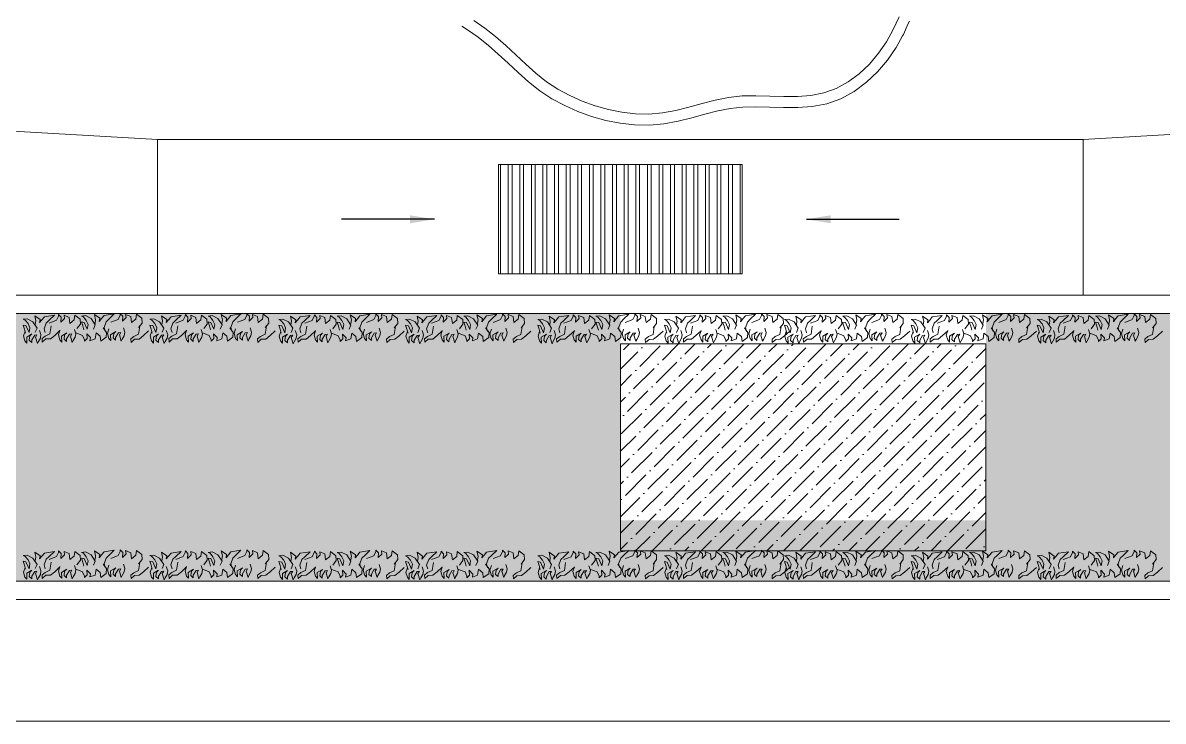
# Model space of a CAD drawing. Header units: millimetres. Extents: x 930469 to 1523124, y -120375 to 411163.
# Drawn here: x 1421511 to 1430874, y -51187 to -45449 of the extents above; entities that cross this region are included whole.
import ezdxf

# ---------------------------------------------------------------- set-up
doc = ezdxf.new("R2010")
doc.units = ezdxf.units.MM
doc.linetypes.add('CENTER', pattern=[3, 1.5, -0.5, 0.5, -0.5])
doc.linetypes.add('HIDDEN', pattern=[0.75, 0.5, -0.25])
doc.layers.get('0').update_dxf_attribs({"color": 8, "lineweight": 0})
for name, color, linetype, lineweight in [('A-HATCH', 8, 'Continuous', 0), ('A-NET KHUAT', 8, 'HIDDEN', 0), ('A-NET THAY', 8, 'Continuous', 0), ('A-TRUC', 8, 'CENTER', 0), ('A1-KÝ HIỆU', 8, 'Continuous', 0), ('cay', 8, 'Continuous', 0), ('xr', 8, 'Continuous', 0)]:
    doc.layers.add(name, color=color, linetype=linetype, lineweight=lineweight)
doc.styles.add('uv-abc', font='uv-abc.shx', dxfattribs={"width": 0.85})
doc.dimstyles.new('CNC-Dim-100', dxfattribs={"dimscale": 0, "dimtxt": 250, "dimasz": 100, "dimexe": 1, "dimexo": 0, "dimgap": 50, "dimtad": 1, "dimdec": 0, "dimdsep": 46, "dimtxsty": 'uv-abc', "dimblk": 'ARCHTICK', "dimcen": 0.025, "dimdle": 100, "dimclrd": 1, "dimclre": 1, "dimclrt": 7, "dimadec": 0, "dimazin": 0, "dimtfac": 0.00072, "dimtdec": 0, "dimtix": 1, "dimtmove": 2, "dimatfit": 3, "dimfxl": 1, "dimtolj": 1, "dimarcsym": 0})

# ---------------------------------------------------------------- blocks, each defined once
blk = doc.blocks.new('zzz')
at = {"layer": 'xr', "ltscale": 3}
for p, q in [((1226282, 20620), (1226221, 20525)), ((1226096, 20351), (1226221, 20525)), ((1226244, 20240), (1226374, 20422)), ((1226096, 20351), (1225964, 20183)), ((1226244, 20240), (1226107, 20065)), ((1225822, 20021), (1225964, 20183)), ((1226107, 20065), (1225959, 19897)), ((1225516, 19694), (1225671, 19859)), ((1225822, 20021), (1225671, 19859)), ((1225959, 19897), (1225806, 19733)), ((1225363, 19521), (1225516, 19694)), ((1225653, 19570), (1225806, 19733)), ((1225363, 19521), (1225218, 19337)), ((1225653, 19570), (1225505, 19403)), ((1225087, 19138), (1225218, 19337)), ((1225367, 19228), (1225505, 19403)), ((1225087, 19138), (1224974, 18929)), ((1225245, 19043), (1225367, 19228)), ((1224878, 18711), (1224974, 18929)), ((1225245, 19043), (1225140, 18847)), ((1225140, 18847), (1225049, 18642)), ((1224878, 18711), (1224797, 18487)), ((1224972, 18430), (1225049, 18642)), ((1224732, 18256), (1224797, 18487)), ((1224972, 18430), (1224910, 18212)), ((1224732, 18256), (1224684, 18021)), ((1224865, 17991), (1224910, 18212)), ((1224656, 17781), (1224684, 18021)), ((1224865, 17991), (1224839, 17768)), ((1224656, 17781), (1224651, 17539)), ((1224839, 17768), (1224835, 17545)), ((1224651, 17539), (1224672, 17300)), ((1224835, 17545), (1224854, 17324)), ((1224672, 17300), (1224716, 17068)), ((1224854, 17324), (1224896, 17107)), ((1224716, 17068), (1224773, 16844)), ((1224896, 17107), (1224950, 16890)), ((1224950, 16890), (1225010, 16674)), ((1224773, 16844), (1224832, 16628)), ((1225010, 16674), (1225066, 16457)), ((1224832, 16628), (1224887, 16417)), ((1224887, 16417), (1224928, 16211)), ((1225066, 16457), (1225109, 16237)), ((1224928, 16211), (1224949, 16004)), ((1225109, 16237), (1225133, 16014)), ((1224949, 16004), (1224954, 15789)), ((1225133, 16014), (1225137, 15788)), ((1224954, 15789), (1224948, 15566)), ((1225137, 15788), (1225131, 15560)), ((1224948, 15566), (1224941, 15337)), ((1225131, 15560), (1225124, 15333)), ((1224941, 15337), (1224941, 15103)), ((1225124, 15333), (1225124, 15109)), ((1224941, 15103), (1224959, 14865)), ((1225124, 15109), (1225141, 14889)), ((1224959, 14865), (1225005, 14627)), ((1225141, 14889), (1225182, 14675)), ((1225005, 14627), (1225088, 14395)), ((1225182, 14675), (1225256, 14470)), ((1225256, 14470), (1225362, 14275)), ((1225088, 14395), (1225208, 14176)), ((1225362, 14275), (1225497, 14093)), ((1225208, 14176), (1225358, 13975)), ((1225656, 13926), (1225497, 14093)), ((1225358, 13975), (1225531, 13792)), ((1225656, 13926), (1225833, 13776)), ((1225531, 13792), (1225723, 13629)), ((1225833, 13776), (1226024, 13644)), ((1225723, 13629), (1225929, 13487)), ((1225929, 13487), (1226123, 13380)), ((1226225, 13533), (1226024, 13644)), ((1226225, 13533), (1226431, 13439)), ((1226123, 13380), (1226143, 13368)), ((1226143, 13368), (1226323, 13287)), ((1226323, 13287), (1226361, 13269))]:
    blk.add_line(p, q, dxfattribs=at)
blk = doc.blocks.new('_ArchTick')
at = {"const_width": 0.15}
blk.add_lwpolyline([(-0.5, -0.5), (0.5, 0.5)], dxfattribs=at)
blk = doc.blocks.new('tre')
at = {"layer": 'cay', "ltscale": 100}
for points in [[(220, 3680), (-60, 3640), (-140, 3480), (-230, 3370), (-350, 3380), (-240, 3500), (-230, 3660), (-110, 3810), (60, 3990)], [(350, 2660), (450, 2920), (600, 2990), (650, 2990), (560, 3080), (390, 3070), (520, 3200), (630, 3180), (560, 3360), (350, 3390), (470, 3540), (640, 3560), (500, 3750), (330, 3760), (170, 3640)], [(150, 3110), (0, 3160), (-120, 3140), (-240, 3070), (-310, 3040), (-90, 2970), (-10, 3020), (-20, 2940), (-190, 2840), (-280, 2840), (-200, 2750), (-50, 2770), (20, 2840), (-90, 2660), (-300, 2670), (-220, 2600), (-50, 2550), (110, 2600)], [(-30, 1420), (-130, 1680), (-280, 1750), (-330, 1750), (-240, 1840), (-70, 1830), (-200, 1960), (-310, 1940), (-240, 2120), (-30, 2150), (-150, 2300), (-320, 2320), (-180, 2510), (-10, 2520), (150, 2400)], [(300, 2110), (430, 2130), (610, 2090), (480, 2280), (370, 2260), (470, 2340), (580, 2430), (640, 2780), (460, 2600), (360, 2500), (160, 2430), (30, 2470)], [(70, 1720), (210, 1680), (350, 1630), (330, 1730), (90, 1840), (260, 1870), (400, 1800), (520, 1700), (550, 1630), (570, 1770), (470, 1970), (250, 2120), (100, 2060)], [(290, 500), (390, 760), (540, 830), (590, 830), (500, 920), (330, 910), (460, 1040), (570, 1020), (500, 1200), (290, 1230), (410, 1380), (580, 1400), (440, 1590), (270, 1600), (110, 1480)], [(80, 1390), (-70, 1440), (-190, 1420), (-310, 1350), (-380, 1320), (-160, 1250), (-80, 1300), (-90, 1220), (-260, 1120), (-350, 1120), (-270, 1030), (-120, 1050), (-50, 1120), (-160, 940), (-370, 950), (-290, 880), (-120, 830), (40, 880)], [(190, 570), (-90, 530), (-170, 370), (-260, 260), (-380, 270), (-270, 390), (-260, 550), (-140, 700), (30, 880)], [(230, 10), (360, 30), (540, -10), (410, 180), (300, 160), (400, 240), (510, 330), (570, 680), (390, 500), (290, 400), (90, 330), (-40, 370)], [(30, 170), (-120, 220), (-240, 200), (-360, 130), (-430, 100), (-210, 30), (-130, 80), (-140, 0), (-310, -100), (-400, -100), (-320, -190), (-170, -170), (-100, -100), (-210, -280), (-420, -270), (-340, -340), (-170, -390), (-10, -340)], [(-70, -320), (70, -360), (210, -410), (190, -310), (-50, -200), (120, -170), (260, -240), (380, -340), (410, -410), (430, -270), (330, -70), (110, 80), (-40, 20)]]:
    blk.add_lwpolyline(points, dxfattribs=at)

msp = doc.modelspace()

# ---------------------------------------------------------------- hatches: boundary and pattern name
at = {"layer": 'A-HATCH', "ltscale": 3}
h = msp.add_hatch(dxfattribs=at)
h.set_pattern_fill('ANSI32', color=256, scale=10, angle=45)
h.set_pattern_definition([(90, (382032.295, -39047.4), (-95.25, 0), []), (90, (382064.045, -39015.65), (-95.25, 0), [])])
h.paths.add_polyline_path([(1427417.7, -47512.4), (1427417.7, -46612.4), (1425417.7, -46612.4), (1425417.7, -47512.4)])
h = msp.add_hatch(dxfattribs=at)
h.set_pattern_fill('CROSS', color=256, scale=700)
h.set_pattern_definition([(0, (537410.08, 27886.45), (175, 175), [87.5, -262.5]), (90, (537453.83, 27842.7), (-175, 175), [87.5, -262.5])])
h.paths.add_polyline_path([(1429417.7, -47837.4), (1429417.7, -49537.4), (1426417.7, -49537.4), (1426417.7, -47837.4), (1406967.7, -47837.4), (1406967.7, -50037.4), (1457867.7, -50037.4), (1457867.7, -47837.4)])
h = msp.add_hatch(dxfattribs=at)
h.set_pattern_fill('ANSI36', color=256, scale=30)
h.set_pattern_definition([(45, (382032.295, -39297.4), (50.513941, 185.2177825), [238.125, -47.625, 0, -47.625])])
h.paths.add_polyline_path([(1429417.7, -49787.4), (1429417.7, -48087.4), (1426417.7, -48087.4), (1426417.7, -49787.4)])

# ---------------------------------------------------------------- linework, layer by layer
at = {"layer": 'A-NET THAY', "ltscale": 3}
msp.add_lwpolyline([(1478917.7, -31687.4), (1397917.7, -31687.4), (1397917.7, -49687.4, 0.414214), (1399417.7, -51187.4), (1477417.7, -51187.4, 0.414214), (1478917.7, -49687.4)], format="xyb", close=True, dxfattribs=at)
for points in [[(1410467.7, -45237.4), (1442367.7, -45237.4), (1442367.7, -45707.4), (1430217.7, -46407.4), (1422617.7, -46407.4), (1410467.7, -45707.4)], [(1427417.7, -47512.4), (1427417.7, -46612.4), (1425417.7, -46612.4), (1425417.7, -47512.4)], [(1406817.7, -47687.4), (1406817.7, -50187.4), (1458017.7, -50187.4), (1458017.7, -47687.4)], [(1406967.7, -47837.4), (1406967.7, -50037.4), (1457867.7, -50037.4), (1457867.7, -47837.4)], [(1429417.7, -49787.4), (1429417.7, -48087.4), (1426417.7, -48087.4), (1426417.7, -49787.4)]]:
    msp.add_lwpolyline(points, close=True, dxfattribs=at)
for points in [[(1422617.7, -46407.4), (1422617.7, -47687.4)], [(1430217.7, -46407.4), (1430217.7, -47687.4)]]:
    msp.add_lwpolyline(points, dxfattribs=at)
at = {"layer": 'A-TRUC', "ltscale": 100}
for points in [[(1391657, -47687.4), (1482799.2, -47687.4)], [(1391657, -51187.4), (1482799.2, -51187.4)]]:
    msp.add_lwpolyline(points, dxfattribs=at)

# ---------------------------------------------------------------- block references
at = {"layer": 'A-NET KHUAT', "xscale": 0.5, "yscale": 0.5, "zscale": 0.5, "rotation": 90}
msp.add_blockref('zzz', (1435424.7, -658616.9), dxfattribs=at)
at = {"layer": 'cay', "xscale": -0.2340913466629827, "yscale": 0.2340913466629827, "zscale": 0.2340913466629827, "rotation": 269.2799666287764}
for p in [(1421609.4, -47982.9), (1422649.7, -47982.9), (1423708.7, -47984.9), (1424749, -47984.9), (1425833.9, -47984.9), (1426874.2, -47984.9), (1427859.1, -47984.9), (1428899.4, -47984.9), (1429934.3, -47984.9), (1421609.4, -49924.1), (1422649.7, -49924.1), (1423708.7, -49926), (1424749, -49926), (1425833.9, -49926), (1426874.2, -49926), (1427859.1, -49926), (1428899.4, -49926), (1429934.3, -49926)]:
    msp.add_blockref('tre', p, dxfattribs=at)

# ---------------------------------------------------------------- leaders
at = {"layer": 'A1-KÝ HIỆU', "ltscale": 3}
for points in [[(1424890.8, -47063.9), (1424128.2, -47063.9)], [(1427944.7, -47063.9), (1428707.3, -47063.9)]]:
    msp.add_leader(points, dimstyle='CNC-Dim-100', override={"dimscale": 1, "dimasz": 200, "dimtad": 0}, dxfattribs=at)

doc.saveas('drawing.dxf')
